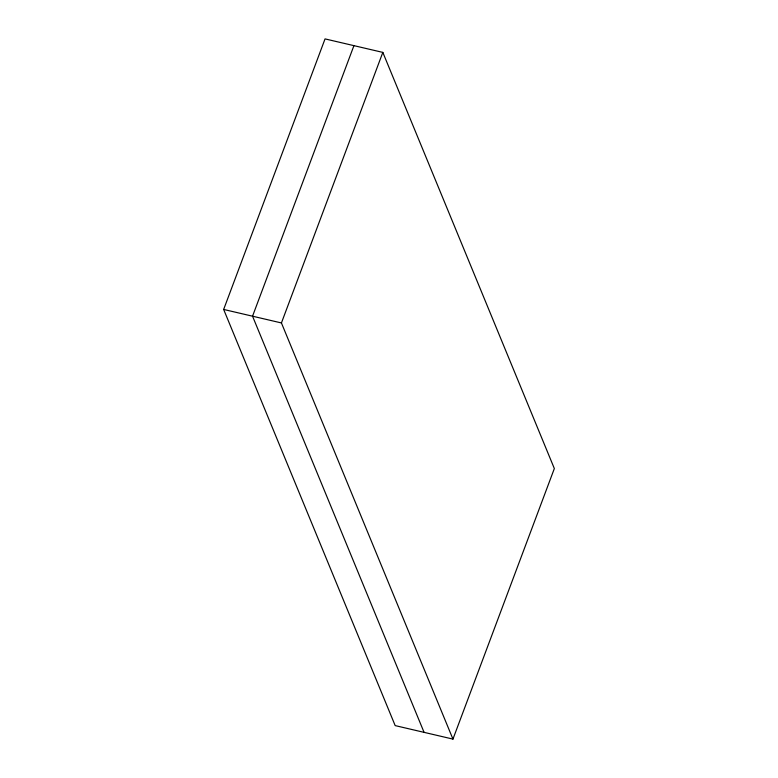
<?xml version="1.0" encoding="UTF-8"?>
<svg xmlns="http://www.w3.org/2000/svg" width="778" height="778" viewBox="0 0 778 778"><rect width="100%" height="100%" fill="white"/><g stroke="black" fill="none" stroke-linecap="round" stroke-linejoin="round"><path stroke-width="1.17" d="M223.656 309.45L325.048 38.9L382.825 52.398L554.344 468.55L452.952 739.1L395.175 725.602L223.656 309.45L281.432 322.948L452.952 739.1M353.932 45.649L252.539 316.199L424.068 732.351M281.432 322.948L382.825 52.398"/></g></svg>
